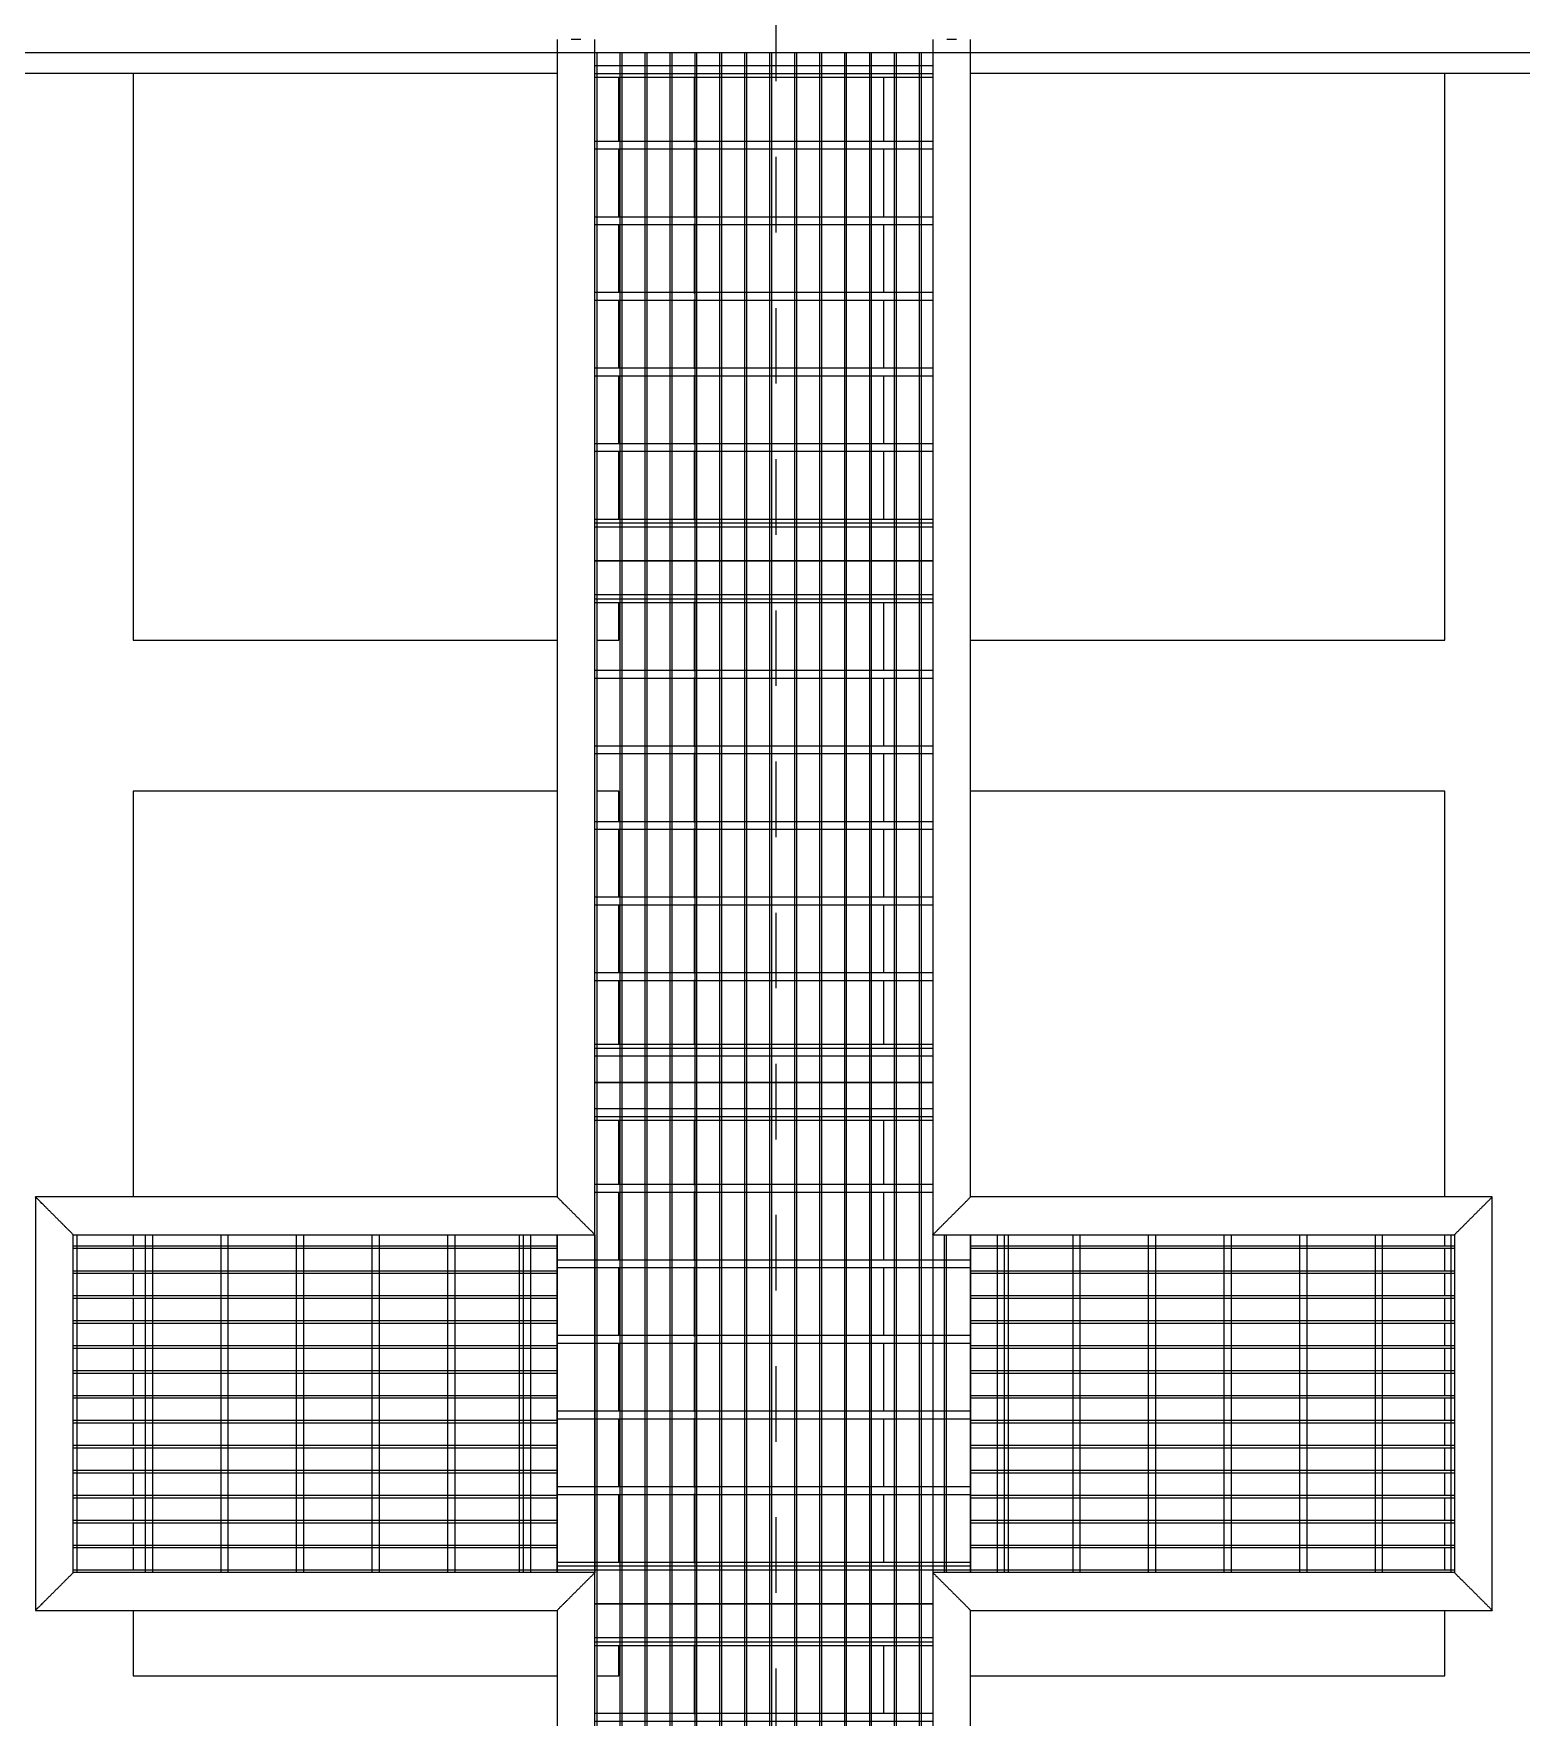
# Model space of a CAD drawing. Header units: metres. Extents: x -43 to 80, y -185 to 8.
# Drawn here: x 43.108 to 45.076, y -136.233 to -134.005 of the extents above; entities that cross this region are included whole.
import ezdxf

# ---------------------------------------------------------------- set-up
doc = ezdxf.new("R2010")
doc.units = ezdxf.units.M
doc.linetypes.add('Grid Line', pattern=[0.022225, 0.0127, -0.003175, 0.003175, -0.003175])
for name, color, linetype, lineweight in [('A-FLOR-HRAL', 7, 'Continuous', 9), ('A-GENM', 7, 'Continuous', 9), ('A-WALL', 7, 'Continuous', 9), ('S-GRID', 7, 'Continuous', 9)]:
    doc.layers.add(name, color=color, linetype=linetype, lineweight=lineweight)

# ---------------------------------------------------------------- blocks, each defined once
blk = doc.blocks.new('Railing - Railing-2175300-N02-ESTANQUE CABECERA')
at = {"layer": 'A-FLOR-HRAL'}
blk.add_line((-65.1712, -117.1747), (-53.6055, -123.2035), dxfattribs=at)
blk = doc.blocks.new('M_RVR_Grating - 0_547 x 0_69-V79-N02-ESTANQUE CABECERA')
at = {"layer": 'A-GENM'}
for p, q in [((-0.2205, -0.345), (-0.2205, 0.3278)), ((-0.1905, 0.3278), (-0.1905, -0.345)), ((-0.1875, -0.345), (-0.1875, 0.3278)), ((-0.1575, 0.3278), (-0.1575, -0.345)), ((-0.1545, -0.345), (-0.1545, 0.3278)), ((-0.1245, 0.3278), (-0.1245, -0.345)), ((-0.1215, -0.345), (-0.1215, 0.3278)), ((-0.0915, 0.3278), (-0.0915, -0.345)), ((-0.0885, -0.345), (-0.0885, 0.3278)), ((-0.0585, 0.3278), (-0.0585, -0.345)), ((-0.0555, -0.345), (-0.0555, 0.3278)), ((-0.0255, 0.3278), (-0.0255, -0.345)), ((-0.0225, -0.345), (-0.0225, 0.3278)), ((0.0075, 0.3278), (0.0075, -0.345)), ((0.0105, -0.345), (0.0105, 0.3278)), ((0.0405, 0.3278), (0.0405, -0.345)), ((0.0435, -0.345), (0.0435, 0.3278)), ((0.0735, 0.3278), (0.0735, -0.345)), ((0.0765, -0.345), (0.0765, 0.3278)), ((0.1065, 0.3278), (0.1065, -0.345)), ((0.1095, -0.345), (0.1095, 0.3278)), ((0.1395, 0.3278), (0.1395, -0.345)), ((0.1425, -0.345), (0.1425, 0.3278)), ((0.1725, 0.3278), (0.1725, -0.345)), ((0.1755, -0.345), (0.1755, 0.3278)), ((0.2055, 0.3278), (0.2055, -0.345)), ((0.2085, -0.345), (0.2085, 0.3278)), ((0.2235, 0.31), (-0.223, 0.31)), ((-0.223, 0.3), (0.2235, 0.3)), ((-0.223, 0.295), (0.2235, 0.295)), ((0.2236, 0.21), (-0.223, 0.21)), ((-0.223, 0.2), (0.2236, 0.2)), ((0.2236, 0.11), (-0.223, 0.11)), ((-0.223, 0.1), (0.2236, 0.1)), ((0.2237, 0.01), (-0.223, 0.01)), ((-0.223, 0), (0.2237, 0)), ((0.2237, -0.09), (-0.223, -0.09)), ((-0.223, -0.1), (0.2237, -0.1)), ((0.2238, -0.19), (-0.223, -0.19)), ((-0.223, -0.2), (0.2238, -0.2)), ((0.2238, -0.29), (-0.223, -0.29)), ((0.2238, -0.295), (-0.223, -0.295)), ((-0.223, -0.3), (0.2238, -0.3)), ((-0.2235, -0.345), (-0.2205, -0.345)), ((-0.223, -0.345), (0.2235, -0.345)), ((-0.1905, -0.345), (-0.1875, -0.345)), ((-0.1575, -0.345), (-0.1545, -0.345)), ((-0.1245, -0.345), (-0.1215, -0.345)), ((-0.0915, -0.345), (-0.0885, -0.345)), ((-0.0585, -0.345), (-0.0555, -0.345)), ((-0.0255, -0.345), (-0.0225, -0.345)), ((0.0075, -0.345), (0.0105, -0.345)), ((0.0405, -0.345), (0.0435, -0.345)), ((0.0735, -0.345), (0.0765, -0.345)), ((0.1065, -0.345), (0.1095, -0.345)), ((0.1395, -0.345), (0.1425, -0.345)), ((0.1725, -0.345), (0.1755, -0.345)), ((0.2055, -0.345), (0.2085, -0.345))]:
    blk.add_line(p, q, dxfattribs=at)
blk = doc.blocks.new('M_RVR_Grating - 0_547 x 0_69-V80-N02-ESTANQUE CABECERA')
at = {"layer": 'A-GENM'}
for p, q in [((-0.2205, 0.345), (-0.2235, 0.345)), ((0.2235, 0.345), (-0.223, 0.345)), ((-0.2205, -0.345), (-0.2205, 0.345)), ((-0.1905, 0.345), (-0.1905, -0.345)), ((-0.1875, 0.345), (-0.1905, 0.345)), ((-0.1875, -0.345), (-0.1875, 0.345)), ((-0.1575, 0.345), (-0.1575, -0.345)), ((-0.1545, 0.345), (-0.1575, 0.345)), ((-0.1545, -0.345), (-0.1545, 0.345)), ((-0.1245, 0.345), (-0.1245, -0.345)), ((-0.1215, 0.345), (-0.1245, 0.345)), ((-0.1215, -0.345), (-0.1215, 0.345)), ((-0.0915, 0.345), (-0.0915, -0.345)), ((-0.0885, 0.345), (-0.0915, 0.345)), ((-0.0885, -0.345), (-0.0885, 0.345)), ((-0.0585, 0.345), (-0.0585, -0.345)), ((-0.0555, 0.345), (-0.0585, 0.345)), ((-0.0555, -0.345), (-0.0555, 0.345)), ((-0.0255, 0.345), (-0.0255, -0.345)), ((-0.0225, 0.345), (-0.0255, 0.345)), ((-0.0225, -0.345), (-0.0225, 0.345)), ((0.0075, 0.345), (0.0075, -0.345)), ((0.0105, 0.345), (0.0075, 0.345)), ((0.0105, -0.345), (0.0105, 0.345)), ((0.0405, 0.345), (0.0405, -0.345)), ((0.0435, 0.345), (0.0405, 0.345)), ((0.0435, -0.345), (0.0435, 0.345)), ((0.0735, 0.345), (0.0735, -0.345)), ((0.0765, 0.345), (0.0735, 0.345)), ((0.0765, -0.345), (0.0765, 0.345)), ((0.1065, 0.345), (0.1065, -0.345)), ((0.1095, 0.345), (0.1065, 0.345)), ((0.1095, -0.345), (0.1095, 0.345)), ((0.1395, 0.345), (0.1395, -0.345)), ((0.1425, 0.345), (0.1395, 0.345)), ((0.1425, -0.345), (0.1425, 0.345)), ((0.1725, 0.345), (0.1725, -0.345)), ((0.1755, 0.345), (0.1725, 0.345)), ((0.1755, -0.345), (0.1755, 0.345)), ((0.2055, 0.345), (0.2055, -0.345)), ((0.2085, 0.345), (0.2055, 0.345)), ((0.2085, -0.345), (0.2085, 0.345)), ((0.2235, 0.3), (-0.223, 0.3)), ((-0.223, 0.295), (0.2235, 0.295)), ((-0.223, 0.29), (0.2235, 0.29)), ((0.2235, 0.2), (-0.223, 0.2)), ((-0.223, 0.19), (0.2235, 0.19)), ((0.2235, 0.1), (-0.223, 0.1)), ((-0.223, 0.09), (0.2235, 0.09)), ((0.2235, 0), (-0.223, 0)), ((-0.223, -0.01), (0.2235, -0.01)), ((0.2235, -0.1), (-0.223, -0.1)), ((-0.223, -0.11), (0.2235, -0.11)), ((0.2235, -0.2), (-0.223, -0.2)), ((-0.223, -0.21), (0.2235, -0.21)), ((0.2235, -0.295), (-0.223, -0.295)), ((0.2235, -0.3), (-0.223, -0.3)), ((-0.223, -0.31), (0.2235, -0.31)), ((-0.2235, -0.345), (-0.2205, -0.345)), ((-0.223, -0.345), (0.2235, -0.345)), ((-0.1905, -0.345), (-0.1875, -0.345)), ((-0.1575, -0.345), (-0.1545, -0.345)), ((-0.1245, -0.345), (-0.1215, -0.345)), ((-0.0915, -0.345), (-0.0885, -0.345)), ((-0.0585, -0.345), (-0.0555, -0.345)), ((-0.0255, -0.345), (-0.0225, -0.345)), ((0.0075, -0.345), (0.0105, -0.345)), ((0.0405, -0.345), (0.0435, -0.345)), ((0.0735, -0.345), (0.0765, -0.345)), ((0.1065, -0.345), (0.1095, -0.345)), ((0.1395, -0.345), (0.1425, -0.345)), ((0.1725, -0.345), (0.1755, -0.345)), ((0.2055, -0.345), (0.2085, -0.345))]:
    blk.add_line(p, q, dxfattribs=at)
blk = doc.blocks.new('M_RVR_Grating - 0_547 x 0_69-V81-N02-ESTANQUE CABECERA')
at = {"layer": 'A-GENM'}
for p, q in [((-0.2205, 0.345), (-0.2235, 0.345)), ((0.2235, 0.345), (-0.223, 0.345)), ((-0.2205, -0.345), (-0.2205, 0.345)), ((-0.1875, 0.345), (-0.1905, 0.345)), ((-0.1905, 0.345), (-0.1905, -0.345)), ((-0.1875, -0.345), (-0.1875, 0.345)), ((-0.1545, 0.345), (-0.1575, 0.345)), ((-0.1575, 0.345), (-0.1575, -0.345)), ((-0.1545, -0.345), (-0.1545, 0.345)), ((-0.1215, 0.345), (-0.1245, 0.345)), ((-0.1245, 0.345), (-0.1245, -0.345)), ((-0.1215, -0.345), (-0.1215, 0.345)), ((-0.0885, 0.345), (-0.0915, 0.345)), ((-0.0915, 0.345), (-0.0915, -0.345)), ((-0.0885, -0.345), (-0.0885, 0.345)), ((-0.0555, 0.345), (-0.0585, 0.345)), ((-0.0585, 0.345), (-0.0585, -0.345)), ((-0.0555, -0.345), (-0.0555, 0.345)), ((-0.0225, 0.345), (-0.0255, 0.345)), ((-0.0255, 0.345), (-0.0255, -0.345)), ((-0.0225, -0.345), (-0.0225, 0.345)), ((0.0105, 0.345), (0.0075, 0.345)), ((0.0075, 0.345), (0.0075, -0.345)), ((0.0105, -0.345), (0.0105, 0.345)), ((0.0435, 0.345), (0.0405, 0.345)), ((0.0405, 0.345), (0.0405, -0.345)), ((0.0435, -0.345), (0.0435, 0.345)), ((0.0765, 0.345), (0.0735, 0.345)), ((0.0735, 0.345), (0.0735, -0.345)), ((0.0765, -0.345), (0.0765, 0.345)), ((0.1095, 0.345), (0.1065, 0.345)), ((0.1065, 0.345), (0.1065, -0.345)), ((0.1095, -0.345), (0.1095, 0.345)), ((0.1425, 0.345), (0.1395, 0.345)), ((0.1395, 0.345), (0.1395, -0.345)), ((0.1425, -0.345), (0.1425, 0.345)), ((0.1755, 0.345), (0.1725, 0.345)), ((0.1725, 0.345), (0.1725, -0.345)), ((0.1755, -0.345), (0.1755, 0.345)), ((0.2085, 0.345), (0.2055, 0.345)), ((0.2055, 0.345), (0.2055, -0.345)), ((0.2085, -0.345), (0.2085, 0.345)), ((0.2235, 0.31), (-0.223, 0.31)), ((-0.223, 0.3), (0.2235, 0.3)), ((-0.223, 0.295), (0.2235, 0.295)), ((0.2235, 0.21), (-0.223, 0.21)), ((-0.223, 0.2), (0.2235, 0.2)), ((-0.2735, 0.1435), (-0.2735, -0.3035)), ((-0.2235, 0.1435), (-0.2235, -0.3035)), ((-0.2235, -0.3035), (-0.2235, 0.1435)), ((0.2235, 0.1435), (0.2235, -0.3035)), ((0.2385, 0.1435), (0.2385, -0.3035)), ((0.2415, -0.3035), (0.2415, 0.1435)), ((0.2735, -0.3035), (0.2735, 0.1435)), ((0.2735, 0.11), (-0.2735, 0.11)), ((-0.2735, 0.1), (0.2735, 0.1)), ((0.2735, 0.01), (-0.2735, 0.01)), ((-0.2735, 0), (0.2735, 0)), ((0.2735, -0.09), (-0.2735, -0.09)), ((-0.2735, -0.1), (0.2735, -0.1)), ((0.2735, -0.19), (-0.2735, -0.19)), ((-0.2735, -0.2), (0.2735, -0.2)), ((0.2735, -0.29), (-0.2735, -0.29)), ((0.2735, -0.295), (-0.2735, -0.295)), ((-0.2735, -0.295), (-0.2735, -0.3035)), ((-0.2735, -0.3), (0.2735, -0.3)), ((0.2735, -0.3035), (0.2735, -0.295)), ((-0.2235, -0.345), (-0.2205, -0.345)), ((-0.223, -0.345), (0.2235, -0.345)), ((-0.1905, -0.345), (-0.1875, -0.345)), ((-0.1575, -0.345), (-0.1545, -0.345)), ((-0.1245, -0.345), (-0.1215, -0.345)), ((-0.0915, -0.345), (-0.0885, -0.345)), ((-0.0585, -0.345), (-0.0555, -0.345)), ((-0.0255, -0.345), (-0.0225, -0.345)), ((0.0075, -0.345), (0.0105, -0.345)), ((0.0405, -0.345), (0.0435, -0.345)), ((0.0735, -0.345), (0.0765, -0.345)), ((0.1065, -0.345), (0.1095, -0.345)), ((0.1395, -0.345), (0.1425, -0.345)), ((0.1725, -0.345), (0.1755, -0.345)), ((0.2055, -0.345), (0.2085, -0.345))]:
    blk.add_line(p, q, dxfattribs=at)
blk = doc.blocks.new('M_RVR_Grating - 0_547 x 0_69-V82-N02-ESTANQUE CABECERA')
at = {"layer": 'A-GENM'}
for p, q in [((-0.2205, 0.345), (-0.2235, 0.345)), ((0.2235, 0.345), (-0.223, 0.345)), ((-0.2205, -0.2034), (-0.2205, 0.345)), ((-0.1905, 0.345), (-0.1905, -0.2034)), ((-0.1875, 0.345), (-0.1905, 0.345)), ((-0.1875, -0.2034), (-0.1875, 0.345)), ((-0.1575, 0.345), (-0.1575, -0.2034)), ((-0.1545, 0.345), (-0.1575, 0.345)), ((-0.1545, -0.2034), (-0.1545, 0.345)), ((-0.1245, 0.345), (-0.1245, -0.2034)), ((-0.1215, 0.345), (-0.1245, 0.345)), ((-0.1215, -0.2034), (-0.1215, 0.345)), ((-0.0915, 0.345), (-0.0915, -0.2034)), ((-0.0885, 0.345), (-0.0915, 0.345)), ((-0.0885, -0.2034), (-0.0885, 0.345)), ((-0.0585, 0.345), (-0.0585, -0.2034)), ((-0.0555, 0.345), (-0.0585, 0.345)), ((-0.0555, -0.2034), (-0.0555, 0.345)), ((-0.0255, 0.345), (-0.0255, -0.2034)), ((-0.0225, 0.345), (-0.0255, 0.345)), ((-0.0225, -0.2034), (-0.0225, 0.345)), ((0.0075, 0.345), (0.0075, -0.2034)), ((0.0105, 0.345), (0.0075, 0.345)), ((0.0105, -0.2034), (0.0105, 0.345)), ((0.0405, 0.345), (0.0405, -0.2034)), ((0.0435, 0.345), (0.0405, 0.345)), ((0.0435, -0.2034), (0.0435, 0.345)), ((0.0735, 0.345), (0.0735, -0.2034)), ((0.0765, 0.345), (0.0735, 0.345)), ((0.0765, -0.2034), (0.0765, 0.345)), ((0.1065, 0.345), (0.1065, -0.2034)), ((0.1095, 0.345), (0.1065, 0.345)), ((0.1095, -0.2034), (0.1095, 0.345)), ((0.1395, 0.345), (0.1395, -0.2034)), ((0.1425, 0.345), (0.1395, 0.345)), ((0.1425, -0.2034), (0.1425, 0.345)), ((0.1725, 0.345), (0.1725, -0.2034)), ((0.1755, 0.345), (0.1725, 0.345)), ((0.1755, -0.2034), (0.1755, 0.345)), ((0.2055, 0.345), (0.2055, -0.2034)), ((0.2085, 0.345), (0.2055, 0.345)), ((0.2085, -0.2034), (0.2085, 0.345)), ((0.2235, 0.3), (-0.223, 0.3)), ((-0.223, 0.295), (0.2235, 0.295)), ((-0.223, 0.29), (0.2235, 0.29)), ((0.2235, 0.2), (-0.223, 0.2)), ((-0.223, 0.19), (0.2235, 0.19)), ((0.2235, 0.1), (-0.223, 0.1)), ((-0.223, 0.09), (0.2235, 0.09)), ((0.2235, 0), (-0.223, 0)), ((-0.223, -0.01), (0.2235, -0.01)), ((0.2235, -0.1), (-0.223, -0.1)), ((-0.223, -0.11), (0.2235, -0.11)), ((0.2235, -0.2), (-0.223, -0.2)), ((-0.223, -0.21), (0.2235, -0.21)), ((-0.2205, -0.345), (-0.2205, -0.2049)), ((-0.1905, -0.2048), (-0.1905, -0.345)), ((-0.1875, -0.345), (-0.1875, -0.2048)), ((-0.1575, -0.2047), (-0.1575, -0.345)), ((-0.1545, -0.345), (-0.1545, -0.2047)), ((-0.1245, -0.205), (-0.1245, -0.345)), ((-0.1215, -0.345), (-0.1215, -0.205)), ((-0.0915, -0.205), (-0.0915, -0.345)), ((-0.0885, -0.345), (-0.0885, -0.205)), ((-0.0585, -0.205), (-0.0585, -0.345)), ((-0.0555, -0.345), (-0.0555, -0.205)), ((-0.0255, -0.205), (-0.0255, -0.345)), ((-0.0225, -0.345), (-0.0225, -0.205)), ((0.0075, -0.205), (0.0075, -0.345)), ((0.0105, -0.345), (0.0105, -0.205)), ((0.0405, -0.205), (0.0405, -0.345)), ((0.0435, -0.345), (0.0435, -0.205)), ((0.0735, -0.205), (0.0735, -0.345)), ((0.0765, -0.345), (0.0765, -0.205)), ((0.1065, -0.205), (0.1065, -0.345)), ((0.1095, -0.345), (0.1095, -0.205)), ((0.1395, -0.205), (0.1395, -0.345)), ((0.1425, -0.345), (0.1425, -0.205)), ((0.1725, -0.205), (0.1725, -0.345)), ((0.1755, -0.345), (0.1755, -0.205)), ((0.2055, -0.205), (0.2055, -0.345)), ((0.2085, -0.345), (0.2085, -0.205)), ((0.2235, -0.295), (-0.223, -0.295)), ((0.2235, -0.3), (-0.223, -0.3)), ((-0.223, -0.31), (0.2235, -0.31)), ((-0.2235, -0.345), (-0.2205, -0.345)), ((-0.223, -0.345), (0.2235, -0.345)), ((-0.1905, -0.345), (-0.1875, -0.345)), ((-0.1575, -0.345), (-0.1545, -0.345)), ((-0.1245, -0.345), (-0.1215, -0.345)), ((-0.0915, -0.345), (-0.0885, -0.345)), ((-0.0585, -0.345), (-0.0555, -0.345)), ((-0.0255, -0.345), (-0.0225, -0.345)), ((0.0075, -0.345), (0.0105, -0.345)), ((0.0405, -0.345), (0.0435, -0.345)), ((0.0735, -0.345), (0.0765, -0.345)), ((0.1065, -0.345), (0.1095, -0.345)), ((0.1395, -0.345), (0.1425, -0.345)), ((0.1725, -0.345), (0.1755, -0.345)), ((0.2055, -0.345), (0.2085, -0.345))]:
    blk.add_line(p, q, dxfattribs=at)
blk = doc.blocks.new('M_RVR_Grating - 0_547 x 0_69-V90-N02-ESTANQUE CABECERA')
at = {"layer": 'A-GENM'}
for p, q in [((-0.2205, 0.345), (-0.2235, 0.345)), ((0.2235, 0.345), (-0.2235, 0.345)), ((-0.2205, -0.295), (-0.2205, 0.345)), ((-0.1875, 0.345), (-0.1905, 0.345)), ((-0.1905, 0.345), (-0.1905, -0.295)), ((-0.1875, -0.295), (-0.1875, 0.345)), ((-0.1545, 0.345), (-0.1575, 0.345)), ((-0.1575, 0.345), (-0.1575, -0.295)), ((-0.1545, -0.295), (-0.1545, 0.345)), ((-0.1215, 0.345), (-0.1245, 0.345)), ((-0.1245, 0.345), (-0.1245, -0.295)), ((-0.1215, -0.295), (-0.1215, 0.345)), ((-0.0885, 0.345), (-0.0915, 0.345)), ((-0.0915, 0.345), (-0.0915, -0.295)), ((-0.0885, -0.295), (-0.0885, 0.345)), ((-0.0555, 0.345), (-0.0585, 0.345)), ((-0.0585, 0.345), (-0.0585, -0.295)), ((-0.0555, -0.295), (-0.0555, 0.345)), ((-0.0225, 0.345), (-0.0255, 0.345)), ((-0.0255, 0.345), (-0.0255, -0.295)), ((-0.0225, -0.295), (-0.0225, 0.345)), ((0.0105, 0.345), (0.0075, 0.345)), ((0.0075, 0.345), (0.0075, -0.295)), ((0.0105, -0.295), (0.0105, 0.345)), ((0.0435, 0.345), (0.0405, 0.345)), ((0.0405, 0.345), (0.0405, -0.295)), ((0.0435, -0.295), (0.0435, 0.345)), ((0.0765, 0.345), (0.0735, 0.345)), ((0.0735, 0.345), (0.0735, -0.295)), ((0.0765, -0.295), (0.0765, 0.345)), ((0.1095, 0.345), (0.1065, 0.345)), ((0.1065, 0.345), (0.1065, -0.295)), ((0.1095, -0.295), (0.1095, 0.345)), ((0.1425, 0.345), (0.1395, 0.345)), ((0.1395, 0.345), (0.1395, -0.295)), ((0.1425, -0.295), (0.1425, 0.345)), ((0.1755, 0.345), (0.1725, 0.345)), ((0.1725, 0.345), (0.1725, -0.295)), ((0.1755, -0.295), (0.1755, 0.345)), ((0.2085, 0.345), (0.2055, 0.345)), ((0.2055, 0.345), (0.2055, -0.295)), ((0.2085, -0.295), (0.2085, 0.345)), ((0.2235, 0.31), (-0.2235, 0.31)), ((-0.2235, 0.3), (0.2235, 0.3)), ((-0.2235, 0.295), (0.2235, 0.295)), ((0.2235, 0.21), (-0.2235, 0.21)), ((-0.2235, 0.2), (0.2235, 0.2)), ((0.2235, 0.11), (-0.2235, 0.11)), ((-0.2235, 0.1), (0.2235, 0.1)), ((0.2235, 0.01), (-0.2235, 0.01)), ((-0.2235, 0), (0.2235, 0)), ((0.2238, -0.09), (-0.2238, -0.09)), ((-0.2237, -0.1), (0.2237, -0.1)), ((0.2236, -0.19), (-0.2236, -0.19)), ((-0.2236, -0.2), (0.2236, -0.2)), ((0.2235, -0.29), (-0.2235, -0.29))]:
    blk.add_line(p, q, dxfattribs=at)
blk = doc.blocks.new('M_RVR_Grating - 0_547 x 0_69-V92-N02-ESTANQUE CABECERA')
at = {"layer": 'A-GENM'}
for p, q in [((-0.2235, 0.29), (0.2235, 0.29)), ((-0.2205, -0.345), (-0.2205, 0.295)), ((-0.1905, 0.2951), (-0.1905, -0.345)), ((-0.1875, -0.345), (-0.1875, 0.2951)), ((-0.1575, 0.2951), (-0.1575, -0.345)), ((-0.1545, -0.345), (-0.1545, 0.2951)), ((-0.1245, 0.295), (-0.1245, -0.345)), ((-0.1215, -0.345), (-0.1215, 0.295)), ((-0.0915, 0.295), (-0.0915, -0.345)), ((-0.0885, -0.345), (-0.0885, 0.295)), ((-0.0585, 0.295), (-0.0585, -0.345)), ((-0.0555, -0.345), (-0.0555, 0.295)), ((-0.0255, 0.295), (-0.0255, -0.345)), ((-0.0225, -0.345), (-0.0225, 0.295)), ((0.0075, 0.295), (0.0075, -0.345)), ((0.0105, -0.345), (0.0105, 0.295)), ((0.0405, 0.295), (0.0405, -0.345)), ((0.0435, -0.345), (0.0435, 0.295)), ((0.0735, 0.295), (0.0735, -0.345)), ((0.0765, -0.345), (0.0765, 0.295)), ((0.1065, 0.295), (0.1065, -0.345)), ((0.1095, -0.345), (0.1095, 0.295)), ((0.1395, 0.295), (0.1395, -0.345)), ((0.1425, -0.345), (0.1425, 0.295)), ((0.1725, 0.295), (0.1725, -0.345)), ((0.1755, -0.345), (0.1755, 0.295)), ((0.2055, 0.295), (0.2055, -0.345)), ((0.2085, -0.345), (0.2085, 0.295)), ((0.2236, 0.2), (-0.2236, 0.2)), ((-0.2236, 0.19), (0.2236, 0.19)), ((-0.2238, 0.09), (0.2238, 0.09)), ((0.2237, 0.1), (-0.2237, 0.1)), ((0.2235, 0), (-0.2235, 0)), ((-0.2235, -0.01), (0.2235, -0.01)), ((0.2235, -0.1), (-0.2235, -0.1)), ((-0.2235, -0.11), (0.2235, -0.11)), ((0.2235, -0.2), (-0.2235, -0.2)), ((-0.2235, -0.21), (0.2235, -0.21)), ((0.2235, -0.295), (-0.2235, -0.295)), ((0.2235, -0.3), (-0.2235, -0.3)), ((-0.2235, -0.31), (0.2235, -0.31)), ((-0.2235, -0.345), (-0.2205, -0.345)), ((-0.2235, -0.345), (0.2235, -0.345)), ((-0.1905, -0.345), (-0.1875, -0.345)), ((-0.1575, -0.345), (-0.1545, -0.345)), ((-0.1245, -0.345), (-0.1215, -0.345)), ((-0.0915, -0.345), (-0.0885, -0.345)), ((-0.0585, -0.345), (-0.0555, -0.345)), ((-0.0255, -0.345), (-0.0225, -0.345)), ((0.0075, -0.345), (0.0105, -0.345)), ((0.0405, -0.345), (0.0435, -0.345)), ((0.0735, -0.345), (0.0765, -0.345)), ((0.1065, -0.345), (0.1095, -0.345)), ((0.1395, -0.345), (0.1425, -0.345)), ((0.1725, -0.345), (0.1755, -0.345)), ((0.2055, -0.345), (0.2085, -0.345))]:
    blk.add_line(p, q, dxfattribs=at)
blk = doc.blocks.new('Railing - Railing-2188571-N02-ESTANQUE CABECERA')
at = {"layer": 'A-FLOR-HRAL'}
for p, q in [((-59.7165, -119.9986), (-60.4244, -121.3567)), ((-60.4032, -121.4242), (-59.6721, -120.0218)), ((-59.6886, -120.0132), (-59.7, -120.0072)), ((-59.2757, -120.2284), (-60.0068, -121.6308)), ((-59.2478, -120.2429), (-59.2593, -120.2369)), ((-59.9393, -121.6095), (-59.2314, -120.2515)), ((-61.0362, -121.0378), (-61.2891, -121.5228)), ((-60.4244, -121.3567), (-61.0362, -121.0378)), ((-61.2216, -121.5016), (-61.015, -121.1052)), ((-61.015, -121.1052), (-60.4032, -121.4242)), ((-60.6098, -121.8205), (-61.2216, -121.5016)), ((-61.2891, -121.5228), (-60.6772, -121.8418)), ((-59.3275, -121.9285), (-59.9393, -121.6095)), ((-60.0068, -121.6308), (-59.3949, -121.9497)), ((-61.2437, -123.0367), (-60.6098, -121.8205)), ((-60.6772, -121.8418), (-61.3112, -123.0579)), ((-59.5803, -122.4135), (-59.3275, -121.9285)), ((-59.3949, -121.9497), (-59.6015, -122.3461)), ((-60.2134, -122.0272), (-60.8474, -123.2433)), ((-59.6015, -122.3461), (-60.2134, -122.0272)), ((-60.8261, -123.3108), (-60.1922, -122.0946)), ((-60.1922, -122.0946), (-59.5803, -122.4135))]:
    blk.add_line(p, q, dxfattribs=at)
for points in [[(-61.015, -121.1052), (-61.015, -121.1052), (-61.0152, -121.1046), (-61.0158, -121.1027), (-61.0164, -121.1008), (-61.0171, -121.0987), (-61.0176, -121.0969), (-61.0183, -121.0949), (-61.0192, -121.0921), (-61.0201, -121.089), (-61.0209, -121.0864), (-61.0216, -121.0844), (-61.0222, -121.0823), (-61.0229, -121.0802), (-61.0236, -121.0781), (-61.0242, -121.0759), (-61.0249, -121.0737), (-61.0256, -121.0715), (-61.0263, -121.0693), (-61.027, -121.0671), (-61.0277, -121.0649), (-61.0284, -121.0628), (-61.0291, -121.0606), (-61.0297, -121.0586), (-61.0303, -121.0566), (-61.0309, -121.0546), (-61.0315, -121.0527), (-61.0323, -121.0503), (-61.033, -121.0481), (-61.0336, -121.0461), (-61.0342, -121.0442), (-61.0348, -121.0422), (-61.0355, -121.0402), (-61.0361, -121.0383), (-61.0362, -121.0378), (-61.0362, -121.0378)], [(-60.4032, -121.4242), (-60.4032, -121.4242), (-60.4033, -121.4236), (-60.4039, -121.4217), (-60.4046, -121.4197), (-60.4052, -121.4177), (-60.4058, -121.4158), (-60.4064, -121.4138), (-60.4073, -121.411), (-60.4083, -121.408), (-60.4091, -121.4054), (-60.4097, -121.4033), (-60.4104, -121.4013), (-60.411, -121.3992), (-60.4117, -121.397), (-60.4124, -121.3948), (-60.4131, -121.3926), (-60.4138, -121.3904), (-60.4145, -121.3882), (-60.4152, -121.386), (-60.4159, -121.3838), (-60.4165, -121.3817), (-60.4172, -121.3796), (-60.4178, -121.3775), (-60.4185, -121.3755), (-60.4191, -121.3736), (-60.4197, -121.3717), (-60.4204, -121.3693), (-60.4211, -121.3671), (-60.4217, -121.3651), (-60.4223, -121.3632), (-60.423, -121.3611), (-60.4236, -121.3592), (-60.4242, -121.3573), (-60.4244, -121.3567), (-60.4244, -121.3567)], [(-61.2216, -121.5016), (-61.2216, -121.5016), (-61.2222, -121.5018), (-61.2241, -121.5024), (-61.2261, -121.503), (-61.2281, -121.5036), (-61.23, -121.5042), (-61.232, -121.5049), (-61.2348, -121.5057), (-61.2378, -121.5067), (-61.2404, -121.5075), (-61.2425, -121.5081), (-61.2445, -121.5088), (-61.2466, -121.5095), (-61.2488, -121.5101), (-61.251, -121.5108), (-61.2532, -121.5115), (-61.2554, -121.5122), (-61.2576, -121.5129), (-61.2598, -121.5136), (-61.262, -121.5143), (-61.2641, -121.515), (-61.2662, -121.5156), (-61.2683, -121.5163), (-61.2703, -121.5169), (-61.2722, -121.5175), (-61.2741, -121.5181), (-61.2765, -121.5189), (-61.2787, -121.5196), (-61.2807, -121.5202), (-61.2826, -121.5208), (-61.2847, -121.5214), (-61.2866, -121.522), (-61.2885, -121.5226), (-61.2891, -121.5228), (-61.2891, -121.5228)], [(-60.0068, -121.6308), (-60.0068, -121.6308), (-60.0062, -121.6306), (-60.0043, -121.63), (-60.0023, -121.6294), (-60.0003, -121.6287), (-59.9984, -121.6281), (-59.9964, -121.6275), (-59.9936, -121.6266), (-59.9906, -121.6257), (-59.988, -121.6249), (-59.986, -121.6242), (-59.9839, -121.6236), (-59.9818, -121.6229), (-59.9796, -121.6222), (-59.9775, -121.6215), (-59.9753, -121.6208), (-59.9731, -121.6202), (-59.9709, -121.6195), (-59.9686, -121.6188), (-59.9665, -121.6181), (-59.9643, -121.6174), (-59.9622, -121.6168), (-59.9601, -121.6161), (-59.9581, -121.6155), (-59.9562, -121.6149), (-59.9543, -121.6143), (-59.9519, -121.6135), (-59.9497, -121.6128), (-59.9477, -121.6122), (-59.9458, -121.6116), (-59.9438, -121.6109), (-59.9418, -121.6103), (-59.9399, -121.6097), (-59.9393, -121.6096), (-59.9393, -121.6095)], [(-60.6098, -121.8205), (-60.6098, -121.8205), (-60.6104, -121.8207), (-60.6123, -121.8213), (-60.6142, -121.8219), (-60.6163, -121.8226), (-60.6181, -121.8232), (-60.6201, -121.8238), (-60.6229, -121.8247), (-60.626, -121.8256), (-60.6286, -121.8264), (-60.6306, -121.8271), (-60.6327, -121.8277), (-60.6348, -121.8284), (-60.6369, -121.8291), (-60.6391, -121.8298), (-60.6413, -121.8305), (-60.6435, -121.8311), (-60.6457, -121.8318), (-60.6479, -121.8325), (-60.6501, -121.8332), (-60.6522, -121.8339), (-60.6543, -121.8346), (-60.6564, -121.8352), (-60.6584, -121.8359), (-60.6604, -121.8365), (-60.6622, -121.837), (-60.6646, -121.8378), (-60.6669, -121.8385), (-60.6689, -121.8391), (-60.6707, -121.8397), (-60.6728, -121.8404), (-60.6747, -121.841), (-60.6766, -121.8416), (-60.6772, -121.8418), (-60.6772, -121.8418)], [(-59.3949, -121.9497), (-59.3949, -121.9497), (-59.3943, -121.9495), (-59.3924, -121.9489), (-59.3905, -121.9483), (-59.3884, -121.9477), (-59.3866, -121.9471), (-59.3846, -121.9465), (-59.3818, -121.9456), (-59.3787, -121.9446), (-59.3761, -121.9438), (-59.3741, -121.9432), (-59.372, -121.9425), (-59.3699, -121.9419), (-59.3678, -121.9412), (-59.3656, -121.9405), (-59.3634, -121.9398), (-59.3612, -121.9391), (-59.359, -121.9384), (-59.3568, -121.9377), (-59.3546, -121.937), (-59.3525, -121.9364), (-59.3504, -121.9357), (-59.3483, -121.935), (-59.3463, -121.9344), (-59.3443, -121.9338), (-59.3425, -121.9332), (-59.34, -121.9325), (-59.3378, -121.9318), (-59.3358, -121.9311), (-59.3339, -121.9305), (-59.3319, -121.9299), (-59.3299, -121.9293), (-59.328, -121.9287), (-59.3275, -121.9285), (-59.3275, -121.9285)], [(-60.2134, -122.0272), (-60.2134, -122.0272), (-60.2132, -122.0277), (-60.2126, -122.0296), (-60.212, -122.0316), (-60.2114, -122.0336), (-60.2108, -122.0355), (-60.2101, -122.0375), (-60.2093, -122.0403), (-60.2083, -122.0434), (-60.2075, -122.0459), (-60.2068, -122.048), (-60.2062, -122.05), (-60.2055, -122.0521), (-60.2049, -122.0543), (-60.2042, -122.0565), (-60.2035, -122.0587), (-60.2028, -122.0609), (-60.2021, -122.0631), (-60.2014, -122.0653), (-60.2007, -122.0675), (-60.2, -122.0696), (-60.1994, -122.0717), (-60.1987, -122.0738), (-60.1981, -122.0758), (-60.1975, -122.0778), (-60.1969, -122.0796), (-60.1961, -122.082), (-60.1954, -122.0842), (-60.1948, -122.0862), (-60.1942, -122.0881), (-60.1936, -122.0902), (-60.193, -122.0921), (-60.1924, -122.094), (-60.1922, -122.0946), (-60.1922, -122.0946)], [(-59.6015, -122.3461), (-59.6015, -122.3461), (-59.6014, -122.3467), (-59.6008, -122.3486), (-59.6001, -122.3505), (-59.5995, -122.3526), (-59.5989, -122.3545), (-59.5983, -122.3565), (-59.5974, -122.3592), (-59.5964, -122.3623), (-59.5956, -122.3649), (-59.595, -122.3669), (-59.5943, -122.369), (-59.5937, -122.3711), (-59.593, -122.3732), (-59.5923, -122.3754), (-59.5916, -122.3776), (-59.5909, -122.3798), (-59.5902, -122.382), (-59.5895, -122.3842), (-59.5889, -122.3864), (-59.5882, -122.3886), (-59.5875, -122.3907), (-59.5869, -122.3927), (-59.5862, -122.3948), (-59.5856, -122.3967), (-59.585, -122.3986), (-59.5843, -122.401), (-59.5836, -122.4032), (-59.5829, -122.4052), (-59.5824, -122.4071), (-59.5817, -122.4091), (-59.5811, -122.4111), (-59.5805, -122.413), (-59.5803, -122.4135), (-59.5803, -122.4135)]]:
    blk.add_open_spline(points, degree=3, knots=[0, 0, 0, 0, 0.083333, 0.125, 0.166667, 0.208333, 0.229167, 0.25, 0.291667, 0.333333, 0.354167, 0.375, 0.395833, 0.416667, 0.4375, 0.458333, 0.479167, 0.5, 0.520833, 0.541667, 0.5625, 0.583333, 0.604167, 0.625, 0.645833, 0.666667, 0.6875, 0.708333, 0.75, 0.770833, 0.791667, 0.833333, 0.875, 0.916667, 1, 1, 1, 1], dxfattribs=at)

msp = doc.modelspace()

# ---------------------------------------------------------------- linework, layer by layer
at = {"layer": 'A-GENM'}
for p, q in [((43.2398, -134.0577), (43.2398, -134.8074)), ((43.8823, -134.148), (43.8823, -134.0627)), ((44.9748, -134.8074), (44.9748, -134.0577)), ((43.8823, -134.248), (43.8823, -134.1575)), ((43.8823, -134.348), (43.8823, -134.2575)), ((43.8823, -134.448), (43.8823, -134.3575)), ((43.8823, -134.548), (43.8823, -134.4575)), ((43.8823, -134.648), (43.8823, -134.5575)), ((43.8823, -134.8074), (43.8823, -134.7575)), ((43.2398, -134.8074), (43.8006, -134.8074)), ((43.8536, -134.8074), (43.8823, -134.8074)), ((44.3476, -134.8074), (44.9748, -134.8074)), ((43.2398, -135.0074), (43.2398, -135.5442)), ((43.8006, -135.0074), (43.2398, -135.0074)), ((43.8823, -135.0074), (43.8536, -135.0074)), ((43.8823, -135.048), (43.8823, -135.0074)), ((44.9748, -135.0074), (44.3476, -135.0074)), ((44.9748, -135.5442), (44.9748, -135.0074)), ((43.8823, -135.148), (43.8823, -135.0575)), ((43.8823, -135.2467), (43.8823, -135.1575)), ((43.8823, -135.3427), (43.8823, -135.2575)), ((43.8823, -135.528), (43.8823, -135.4427)), ((43.8823, -135.628), (43.8823, -135.5375)), ((43.2398, -135.5942), (43.2398, -135.6092)), ((43.2398, -135.6122), (43.2398, -135.6422)), ((44.9748, -135.6092), (44.9748, -135.5942)), ((44.9748, -135.6422), (44.9748, -135.6122)), ((43.8823, -135.728), (43.8823, -135.6375)), ((43.2398, -135.6452), (43.2398, -135.6752)), ((44.9748, -135.6752), (44.9748, -135.6452)), ((43.2398, -135.6782), (43.2398, -135.7081)), ((44.9748, -135.7081), (44.9748, -135.6782)), ((43.2398, -135.7112), (43.2398, -135.7412)), ((44.9748, -135.7412), (44.9748, -135.7112)), ((43.2398, -135.7442), (43.2398, -135.7742)), ((43.8823, -135.828), (43.8823, -135.7375)), ((44.9748, -135.7742), (44.9748, -135.7442)), ((43.2398, -135.7772), (43.2398, -135.8072)), ((44.9748, -135.8072), (44.9748, -135.7772)), ((43.2398, -135.8102), (43.2398, -135.8402)), ((44.9748, -135.8402), (44.9748, -135.8102)), ((43.8823, -135.928), (43.8823, -135.8375)), ((43.2398, -135.8432), (43.2398, -135.8732)), ((44.9748, -135.8732), (44.9748, -135.8432)), ((43.2398, -135.8762), (43.2398, -135.9062)), ((44.9748, -135.9062), (44.9748, -135.8762)), ((43.2398, -135.9092), (43.2398, -135.9392)), ((44.9748, -135.9392), (44.9748, -135.9092)), ((43.2398, -135.9422), (43.2398, -135.9722)), ((43.8823, -136.028), (43.8823, -135.9375)), ((44.9748, -135.9722), (44.9748, -135.9422)), ((43.2398, -135.9752), (43.2398, -136.0052)), ((44.9748, -136.0052), (44.9748, -135.9752)), ((43.2398, -136.0082), (43.2398, -136.0382)), ((44.9748, -136.0382), (44.9748, -136.0082)), ((43.2398, -136.0912), (43.2398, -136.1776)), ((44.9748, -136.1776), (44.9748, -136.0912)), ((43.8823, -136.1776), (43.8823, -136.1375)), ((43.2398, -136.1776), (43.8006, -136.1776)), ((43.8536, -136.1776), (43.8823, -136.1776)), ((44.3476, -136.1776), (44.9748, -136.1776))]:
    msp.add_line(p, q, dxfattribs=at)
at = {"layer": 'A-WALL'}
for p, q in [((43.8006, -134.0577), (41.6609, -134.0577)), ((43.9823, -134.1487), (43.9823, -134.0627)), ((44.2323, -134.0627), (44.2323, -134.1479)), ((46.4722, -134.0577), (44.3476, -134.0577)), ((43.9823, -134.2487), (43.9823, -134.1568)), ((44.2323, -134.1575), (44.2323, -134.2479)), ((43.9823, -134.3487), (43.9823, -134.2568)), ((44.2323, -134.2575), (44.2323, -134.3479)), ((43.9823, -134.4487), (43.9823, -134.3568)), ((44.2323, -134.3575), (44.2323, -134.4479)), ((43.9823, -134.5487), (43.9823, -134.4568)), ((44.2323, -134.4575), (44.2323, -134.5479)), ((43.9823, -134.6487), (43.9823, -134.5568)), ((44.2323, -134.5575), (44.2323, -134.6479)), ((43.9823, -134.8487), (43.9823, -134.7568)), ((44.2323, -134.7575), (44.2323, -134.8479)), ((43.9823, -134.9487), (43.9823, -134.8568)), ((44.2323, -134.8575), (44.2323, -134.9479)), ((43.9823, -135.0487), (43.9823, -134.9568)), ((44.2323, -134.9575), (44.2323, -135.0479)), ((43.9823, -135.1487), (43.9823, -135.0568)), ((44.2323, -135.0575), (44.2323, -135.1479)), ((43.9823, -135.2487), (43.9823, -135.1568)), ((44.2323, -135.1575), (44.2323, -135.2467)), ((43.9823, -135.3427), (43.9823, -135.2568)), ((44.2323, -135.2575), (44.2323, -135.3427)), ((43.9823, -135.5287), (43.9823, -135.4427)), ((44.2323, -135.4427), (44.2323, -135.5279)), ((43.9823, -135.6287), (43.9823, -135.5368)), ((44.2323, -135.5375), (44.2323, -135.6279)), ((43.9823, -135.7287), (43.9823, -135.6368)), ((44.2323, -135.6375), (44.2323, -135.7279)), ((43.9823, -135.8287), (43.9823, -135.7368)), ((44.2323, -135.7375), (44.2323, -135.8279)), ((43.9823, -135.9287), (43.9823, -135.8368)), ((44.2323, -135.8375), (44.2323, -135.9279)), ((43.9823, -136.0287), (43.9823, -135.9368)), ((44.2323, -135.9375), (44.2323, -136.0279)), ((43.9823, -136.2287), (43.9823, -136.1368)), ((44.2323, -136.1375), (44.2323, -136.2279))]:
    msp.add_line(p, q, dxfattribs=at)
at = {"layer": 'S-GRID', "color": 254, "linetype": 'Grid Line', "true_color": 0xd4d4d4}
msp.add_line((44.0904, -153.6681), (44.0904, -110.951), dxfattribs=at)

# ---------------------------------------------------------------- block references
at = {"layer": 'A-FLOR-HRAL', "rotation": 27.5316480064027}
for name in ['Railing - Railing-2175300-N02-ESTANQUE CABECERA', 'Railing - Railing-2188571-N02-ESTANQUE CABECERA']:
    msp.add_blockref(name, (41.2865, 0), dxfattribs=at)
at = {"layer": 'A-GENM'}
for name, p in [('M_RVR_Grating - 0_547 x 0_69-V79-N02-ESTANQUE CABECERA', (44.0741, -134.3577)), ('M_RVR_Grating - 0_547 x 0_69-V80-N02-ESTANQUE CABECERA', (44.0741, -135.0477)), ('M_RVR_Grating - 0_547 x 0_69-V81-N02-ESTANQUE CABECERA', (44.0741, -135.7377)), ('M_RVR_Grating - 0_547 x 0_69-V82-N02-ESTANQUE CABECERA', (44.0741, -136.4277))]:
    msp.add_blockref(name, p, dxfattribs=at)
for name, p, rotation in [('M_RVR_Grating - 0_547 x 0_69-V92-N02-ESTANQUE CABECERA', (43.4556, -135.8177), 89.99999999999699), ('M_RVR_Grating - 0_547 x 0_69-V90-N02-ESTANQUE CABECERA', (44.6926, -135.8177), 89.99999999999913)]:
    msp.add_blockref(name, p, dxfattribs=dict(at, rotation=rotation))

doc.saveas('drawing.dxf')
